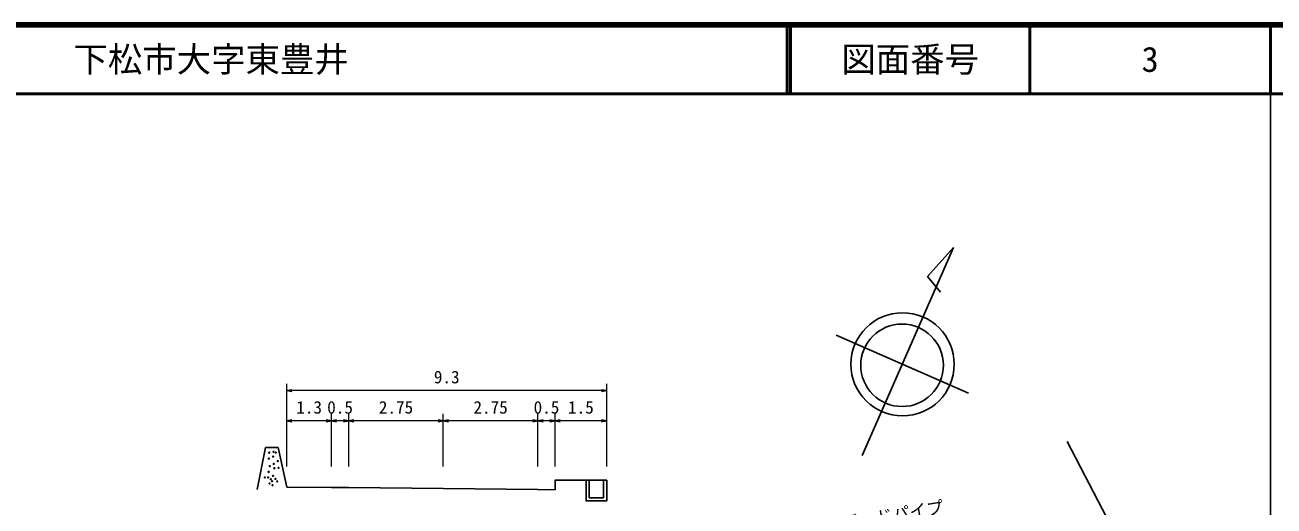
# Model space of a CAD drawing. Units: millimetres at full size, sheet at 1:1000, with parts at other scales. Extents: x 40000 to 680000, y 20000 to 380000.
# Drawn here: x 397976 to 579500, y 309995 to 380000 of the extents above; entities that cross this region are included whole.
import ezdxf
from ezdxf.enums import TextEntityAlignment as Align

# ---------------------------------------------------------------- set-up
doc = ezdxf.new("R2010")
doc.units = ezdxf.units.MM
doc.header["$LTSCALE"] = 1000
for name, color, linetype, lineweight in [('M-BGD', 7, 'Continuous', 25), ('M-BMK-OTRS', 5, 'Continuous', 25), ('M-BMK-SRVR', 3, 'Continuous', 25), ('M-STR-HTXT', 7, 'Continuous', 13), ('M-TTL', 2, 'Continuous', 140), ('M-TTL-BAND', 7, 'Continuous', 25), ('M-TTL-LINE', 7, 'Continuous', 50)]:
    doc.layers.add(name, color=color, linetype=linetype, lineweight=lineweight)
doc.layers.add('M-TTL-TXT', color=7, linetype='Continuous')
doc.styles.add('ＭＳ ゴシック', font='')
doc.styles.get('ＭＳ ゴシック').set_extended_font_data('MS Gothic')

# ---------------------------------------------------------------- blocks, each defined once
blk = doc.blocks.new('open_arrow')
at = {"color": 0, "linetype": 'Continuous', "lineweight": -2}
blk.add_lwpolyline([(7.5, 1.25), (0, 0), (7.5, -1.25)], dxfattribs=at)

msp = doc.modelspace()

# ---------------------------------------------------------------- linework, layer by layer
at = {"layer": 'M-BGD'}
for points in [[(436020, 312763), (434753, 318512), (432951, 318512), (431708, 312424)], [(436020, 312763), (442520, 312699), (445020, 312674), (458770, 312537), (472520, 312401), (475020, 312376), (475020, 313745), (482520, 313745)], [(479520, 313745), (479520, 310745), (482520, 310745), (482520, 313745)], [(479970, 313745), (479970, 311195), (482070, 311195), (482070, 313745)]]:
    msp.add_lwpolyline(points, dxfattribs=at)
for centre in [(433475, 317762), (434113, 317907), (434416, 317767), (433416, 316912), (433556, 315817), (434034, 317193), (434135, 316123), (434710, 316548), (432846, 314169), (433310, 314157), (433391, 314965), (434031, 314370), (434214, 315497), (434832, 315545), (433518, 313275), (433696, 313885), (433888, 313595), (433966, 313015), (434382, 313950), (434645, 313574)]:
    msp.add_circle(centre, 70, dxfattribs=at)
at = {"layer": 'M-BMK-OTRS'}
msp.add_line((549428, 319384), (574323, 271496), dxfattribs=at)
at = {"layer": 'M-BMK-SRVR'}
for p, q in [((519639, 317361), (532932, 347597)), ((532932, 347597), (529117, 343407)), ((529117, 343407), (531030, 341095)), ((515863, 334860), (535087, 326409))]:
    msp.add_line(p, q, dxfattribs=at)
for centre, radius in [((525513, 330618), 7500), ((525442, 330477), 6000)]:
    msp.add_circle(centre, radius, dxfattribs=at)
at = {"layer": 'M-STR-HTXT'}
for p, q in [((436020, 315745), (436020, 327801)), ((482520, 326801), (436020, 326801)), ((482520, 315745), (482520, 327801)), ((442520, 315745), (442520, 323393)), ((445020, 315745), (445020, 323393)), ((458770, 315745), (458770, 323393)), ((472520, 315745), (472520, 323393)), ((475020, 315745), (475020, 323393)), ((442520, 322393), (436020, 322393)), ((445020, 322393), (442520, 322393)), ((458770, 322393), (445020, 322393)), ((472520, 322393), (458770, 322393)), ((475020, 322393), (472520, 322393)), ((482520, 322393), (475020, 322393))]:
    msp.add_line(p, q, dxfattribs=at)
at = {"layer": 'M-TTL'}
msp.add_line((680000, 380000), (40000, 380000), dxfattribs=at)
at = {"layer": 'M-TTL-BAND'}
msp.add_line((579000, 20000), (579000, 370000), dxfattribs=at)
at = {"layer": 'M-TTL-LINE'}
for p, q in [((508747, 380000), (508747, 370000)), ((509247, 380000), (509247, 370000)), ((543997, 380000), (543997, 370000)), ((579000, 380000), (579000, 370000)), ((40000, 370000), (680000, 370000))]:
    msp.add_line(p, q, dxfattribs=at)

# ---------------------------------------------------------------- block references
at = {"layer": 'M-STR-HTXT', "xscale": 100, "yscale": 100}
for p in [(436020, 326801), (436020, 322393), (442520, 322393), (445020, 322393), (458770, 322393), (472520, 322393), (475020, 322393)]:
    msp.add_blockref('open_arrow', p, dxfattribs=at)
at = {"layer": 'M-STR-HTXT', "xscale": 100, "yscale": 100, "rotation": 180}
for p in [(482520, 326801), (442520, 322393), (445020, 322393), (458770, 322393), (472520, 322393), (475020, 322393), (482520, 322393)]:
    msp.add_blockref('open_arrow', p, dxfattribs=at)

# ---------------------------------------------------------------- texts
at = {"layer": 'M-STR-HTXT', "style": 'ＭＳ ゴシック'}
for s, p in [('9.3', (459270, 327301)), ('1.3', (439270, 322893)), ('0.5', (443770, 322893)), ('2.75', (451895, 322893)), ('2.75', (465645, 322893)), ('0.5', (473770, 322893)), ('1.5', (478770, 322893))]:
    msp.add_text(s, height=1833, dxfattribs=at).set_placement(p, align=Align.BOTTOM_CENTER)
msp.add_text('ガードパイプ', height=1833, rotation=9.48, dxfattribs=at).set_placement((516899, 306002), align=Align.BOTTOM_LEFT)
at = {"layer": 'M-TTL-TXT', "style": 'ＭＳ ゴシック'}
msp.add_text('下松市大字東豊井', height=3666, dxfattribs=at).set_placement((405024, 375000), align=Align.MIDDLE_LEFT)
for s, p in [('図面番号', (526622, 375000)), ('3', (561497, 375000))]:
    msp.add_text(s, height=3666, dxfattribs=at).set_placement(p, align=Align.MIDDLE_CENTER)

doc.saveas('drawing.dxf')
